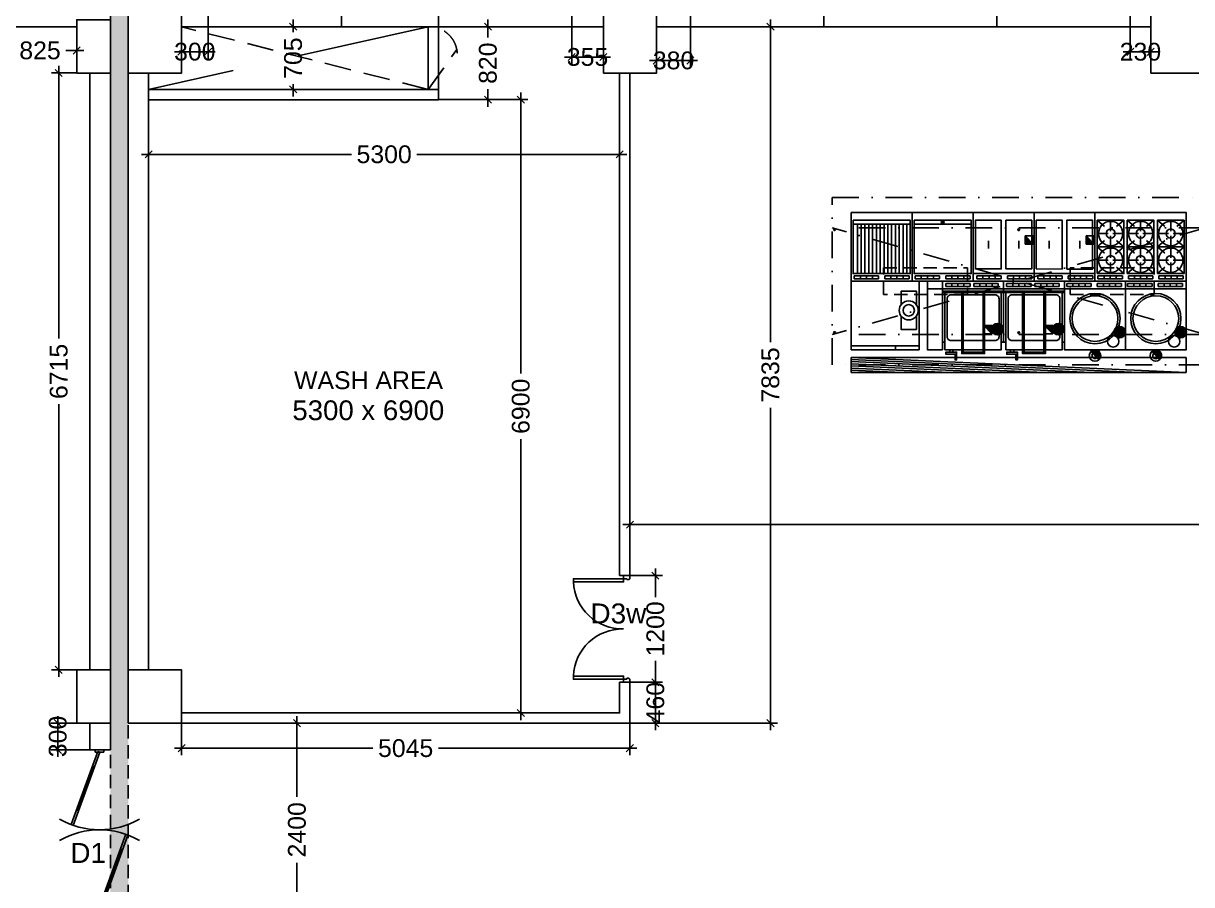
# Model space of a CAD drawing. Extents: x 6345096 to 6738923, y -6490958 to -6305885.
# Drawn here: x 6575810 to 6588958, y -6346897 to -6337207 of the extents above; entities that cross this region are included whole.
import ezdxf
from ezdxf.enums import TextEntityAlignment as Align

# ---------------------------------------------------------------- set-up
doc = ezdxf.new("R2010")
doc.units = 0
doc.header["$LTSCALE"] = 600
doc.header["$MEASUREMENT"] = 0
doc.header["$PDMODE"] = 35
for name, pattern in [('DASHED', [0.75, 0.5, -0.25]), ('HIDDEN', [0.375, 0.25, -0.125]), ('NASCOSTA', [0.375, 0.25, -0.125]), ('TRATTO-PUNTO', [1, 0.5, -0.25, 0, -0.25])]:
    doc.linetypes.add(name, pattern=pattern)
doc.layers.get('0').update_dxf_attribs({"linetype": 'CONTINUOUS'})
doc.layers.get('Defpoints').update_dxf_attribs({"linetype": 'CONTINUOUS'})
for name, color, linetype in [('8', 8, 'CONTINUOUS'), ('DIM-TEXT', 8, 'CONTINUOUS'), ('DOOR', 32, 'CONTINUOUS'), ('Duct', 8, 'CONTINUOUS'), ('Exp.Joint', 104, 'CONTINUOUS'), ('furniture', 33, 'CONTINUOUS'), ('HS', 251, 'CONTINUOUS'), ('joinery', 7, 'CONTINUOUS'), ('LA-column', 3, 'CONTINUOUS'), ('Room Dim', 1, 'CONTINUOUS'), ('TEXT', 6, 'CONTINUOUS'), ('Walls', 7, 'CONTINUOUS'), ('WIN', 151, 'CONTINUOUS'), ('Working Dim', 5, 'CONTINUOUS')]:
    doc.layers.add(name, color=color, linetype=linetype)
doc.styles.add('ari', font='arial.ttf')
doc.styles.add('ARIAL', font='arial.ttf')
doc.styles.add('RT', font='romant.shx')
doc.dimstyles.new('int. dim', dxfattribs={"dimtxt": 200, "dimasz": 80, "dimexe": 80, "dimexo": 0, "dimgap": 70, "dimtad": 0, "dimdec": 0, "dimzin": 12, "dimdsep": 46, "dimtxsty": 'ari', "dimblk": 'OBLIQUE', "dimcen": 2, "dimdle": 80, "dimclrd": 256, "dimclre": 256, "dimclrt": 6, "dimadec": 0, "dimazin": 0, "dimtfac": 1, "dimtdec": 0, "dimtix": 1, "dimtmove": 2, "dimatfit": 3, "dimfxl": 1, "dimtolj": 1, "dimtzin": 0, "dimlwd": -1, "dimlwe": -1, "dimarcsym": 0})
doc.dimstyles.new('TEXT', dxfattribs={"dimscale": 0, "dimtxt": 600, "dimasz": 300, "dimexe": 300, "dimexo": 30, "dimgap": 50, "dimtad": 0, "dimdec": 0, "dimzin": 0, "dimdsep": 46, "dimtxsty": 'RT', "dimblk": 'OBLIQUE', "dimcen": 0.09, "dimdle": 300, "dimclrd": 256, "dimclre": 256, "dimclrt": 170, "dimadec": 0, "dimazin": 0, "dimtfac": 1, "dimtdec": 0, "dimtofl": 0, "dimtmove": 2, "dimatfit": 3, "dimfxl": 1, "dimfrac": 2, "dimtolj": 1, "dimtzin": 0, "dimlwd": -1, "dimlwe": -1, "dimarcsym": 0})

# ---------------------------------------------------------------- blocks, each defined once
blk = doc.blocks.new('_Oblique')
at = {"color": 0, "linetype": 'ByBlock', "lineweight": -2}
blk.add_line((-0.5, -0.5), (0.5, 0.5), dxfattribs=at)
blk = doc.blocks.new('*D271')
at = {"layer": 'Defpoints', "color": 0, "linetype": 'Continuous', "transparency": 16777216}
for p in [(6576990, -6335351), (6576990, -6337015, 0), (6606849, -6337535, 5)]:
    blk.add_point(p, dxfattribs=at)
at = {"layer": 'DIM-TEXT', "transparency": 16777216}
for p, q in [((6576990, -6337015), (6576990, -6335051)), ((6606849, -6337535), (6606849, -6335051)), ((6576690, -6335351), (6586588, -6335351)), ((6607149, -6335351), (6597251, -6335351))]:
    blk.add_line(p, q, dxfattribs=at)
at = {"layer": 'DIM-TEXT', "linetype": 'Continuous', "transparency": 16777216, "xscale": 300, "yscale": 300, "zscale": 300, "rotation": 180}
blk.add_blockref('_Oblique', (6576990, -6335351), dxfattribs=at)
at = {"layer": 'DIM-TEXT', "linetype": 'Continuous', "transparency": 16777216, "xscale": 300, "yscale": 300, "zscale": 300}
blk.add_blockref('_Oblique', (6606849, -6335351), dxfattribs=at)
at = {"layer": 'DIM-TEXT', "color": 170, "linetype": 'Continuous', "transparency": 16777216, "insert": (6591919, -6335351), "char_height": 750, "attachment_point": 5, "style": 'ari'}
blk.add_mtext('\\A1;{\\H1.0667x;HOSPITAL KITCHEN}', dxfattribs=at)
blk = doc.blocks.new('Z$W@#5624')
at = {"layer": 'DOOR'}
for p, q in [((19, 470), (840, 769)), ((28, 446), (849, 745)), ((188, 518), (680, 697)), ((676, 709), (685, 685)), ((183, 529), (192, 506)), ((0, 400), (0, 499)), ((0, 499), (25, 499)), ((0, 400), (25, 400)), ((19, 470), (28, 446)), ((25, 400), (25, 499)), ((1770, 453), (949, 154)), ((1779, 429), (957, 130)), ((1779, 429), (1770, 453)), ((1798, 499), (1773, 499)), ((1773, 400), (1773, 499)), ((1798, 400), (1773, 400)), ((1798, 400), (1798, 499)), ((1610, 381), (1117, 202)), ((1614, 369), (1606, 393)), ((1113, 214), (1122, 190))]:
    blk.add_line(p, q, dxfattribs=at)
at = {"layer": 'DOOR', "color": 145}
for centre, start_param, end_param in [((0, 449), 2.617994, 3.665191), ((1798, 449), -0.523599, 0.523599)]:
    blk.add_ellipse(centre, major_axis=(-899, 0), ratio=1, start_param=start_param, end_param=end_param, dxfattribs=at)
blk = doc.blocks.new('Z$W@#10897')
at = {"layer": 'DOOR'}
for p, q in [((44, 88), (0, 88)), ((0, 88), (0, 0)), ((0, 0), (44, 0)), ((44, 44), (44, 88)), ((56, 44), (44, 44)), ((44, 0), (44, 2)), ((56, 12), (54, 12)), ((56, 12), (56, 44)), ((1444, 12), (1444, 44)), ((1444, 44), (1456, 44)), ((1444, 12), (1446, 12)), ((1456, 44), (1456, 88)), ((1456, 88), (1500, 88)), ((1456, 0), (1456, 2)), ((1500, 0), (1456, 0)), ((1500, 88), (1500, 0))]:
    blk.add_line(p, q, dxfattribs=at)
for points in [[(88, 794), (88, 88), (44, 88), (44, 794)], [(1412, 794), (1412, 88), (1456, 88), (1456, 794)]]:
    blk.add_lwpolyline(points, close=True, dxfattribs=at)
at = {"layer": 'DOOR', "color": 145}
for centre, start, end in [((57, 102), 358.8871, 87.3823), ((1443, 102), 92.6177, 181.1129)]:
    blk.add_arc(centre, 693, start, end, dxfattribs=at)
at = {"layer": 'DOOR'}
for centre, start, end in [((44, 12), 270, 0), ((1456, 12), 180, 270)]:
    blk.add_arc(centre, 9.92, start, end, dxfattribs=at)
blk = doc.blocks.new('*X42')
at = {"color": 0}
for p, q in [((134.1, 2208.7), (141.9, 2216.5)), ((134.2, 2210.2), (140.4, 2216.5)), ((134.2, 2207.5), (143.1, 2216.4)), ((134.6, 2206.4), (144.2, 2216.1)), ((134.8, 2212.3), (138.3, 2215.8)), ((135, 2205.4), (145.2, 2215.6)), ((135.6, 2204.6), (146.1, 2215.1)), ((136.2, 2203.8), (146.8, 2214.4)), ((137, 2203.1), (147.5, 2213.7)), ((137.8, 2202.6), (148.1, 2212.8)), ((138.8, 2202.1), (148.5, 2211.9)), ((139.8, 2201.8), (148.9, 2210.8)), ((141.1, 2201.6), (149.1, 2209.6)), ((142.5, 2201.6), (149, 2208.1)), ((144.4, 2202.1), (148.5, 2206.2))]:
    blk.add_line(p, q, dxfattribs=at)
blk = doc.blocks.new('C900')
at = {"layer": 'furniture', "color": 8}
for p, q in [((5, -7), (5, -3)), ((5, -7), (5, -3)), ((37, -3), (5, -3)), ((5, -7), (37, -7)), ((13, -7), (13, -3)), ((21, -7), (21, -3)), ((29, -7), (29, -3)), ((37, -7), (37, -3))]:
    blk.add_line(p, q, dxfattribs=at)
blk = doc.blocks.new('*X43')
at = {"color": 0}
for p, q in [((286.8, 2204.4), (296.6, 2214.3)), ((286.8, 2205.9), (295.2, 2214.3)), ((286.8, 2207.3), (293.8, 2214.3)), ((286.8, 2208.7), (292.4, 2214.3)), ((286.8, 2210.1), (291, 2214.3)), ((286.8, 2211.5), (289.5, 2214.3)), ((286.8, 2212.9), (288.1, 2214.3))]:
    blk.add_line(p, q, dxfattribs=at)
blk = doc.blocks.new('*X41')
at = {"color": 0}
for p, q in [((314, 2209), (321.5, 2216.6)), ((314.1, 2207.7), (322.8, 2216.4)), ((314.2, 2210.6), (319.9, 2216.4)), ((314.4, 2206.6), (323.9, 2216.1)), ((314.8, 2205.6), (324.9, 2215.7)), ((315.1, 2213), (317.6, 2215.4)), ((315.4, 2204.7), (325.8, 2215.2)), ((316, 2204), (326.6, 2214.6))]:
    blk.add_line(p, q, dxfattribs=at)
blk = doc.blocks.new('F900')
at = {"layer": 'furniture', "color": 8}
for p, q in [((0, 0), (35, 0)), ((17.5, 0), (17.5, -14.5)), ((0, 0), (9.6, -8.4)), ((35, 0), (25.4, -8.4)), ((14.5, -17.5), (0, -17.5)), ((0, -35), (9.6, -26.6)), ((17.5, -20.5), (17.5, -35)), ((35, -17.5), (20.5, -17.5)), ((35, -35), (25.4, -26.6))]:
    blk.add_line(p, q, dxfattribs=at)
blk.add_lwpolyline([(0, 0), (0, -35), (35, -35), (35, 0)], close=True, dxfattribs=at)
for radius in [16, 6]:
    blk.add_circle((17.5, -17.5), radius, dxfattribs=at)
blk = doc.blocks.new('A$C69297BC3')
at = {"layer": 'furniture', "color": 8}
for p, q in [((0, 1750), (1104, 1800)), ((0, 1701), (2171, 1800)), ((0, 1653), (3238, 1800)), ((0, 1774), (571, 1800)), ((0, 1726), (1638, 1800)), ((0, 1677), (2705, 1800)), ((0, 1629), (3771, 1800)), ((0, 1629), (0, 1800)), ((0, 1800), (3771, 1800)), ((3771, 1800), (3771, 1629)), ((3771, 1629), (0, 1629)), ((1260, 883), (1260, 1586)), ((1483, 883), (1483, 1586)), ((1946, 883), (1946, 1586)), ((2168, 883), (2168, 1586)), ((2788, 1655), (2697, 1564)), ((3474, 1655), (3383, 1564)), ((763, 1500), (0, 1500)), ((498, 1500), (498, 1543)), ((1054, 1457), (1054, 900)), ((1108, 1543), (1108, 1569)), ((1142, 1543), (1142, 1569)), ((1483, 1569), (1260, 1569)), ((1688, 900), (1688, 1457)), ((1740, 1457), (1740, 900)), ((1794, 1543), (1794, 1569)), ((1828, 1543), (1828, 1569)), ((2168, 1569), (1946, 1569)), ((2374, 900), (2374, 1457)), ((2760, 1543), (2726, 1543)), ((3446, 1543), (3411, 1543)), ((1483, 1440), (1260, 1440)), ((1491, 1363), (1491, 1272)), ((1582, 1363), (1491, 1363)), ((1582, 1363), (1491, 1272)), ((1582, 1272), (1582, 1363)), ((2168, 1440), (1946, 1440)), ((2176, 1363), (2176, 1272)), ((2267, 1363), (2176, 1363)), ((2267, 1363), (2176, 1272)), ((2267, 1272), (2267, 1363)), ((1491, 1272), (1582, 1272)), ((2176, 1272), (2267, 1272)), ((1260, 926), (1483, 926)), ((1946, 926), (2168, 926)), ((1028, 857), (857, 857)), ((1028, 900), (1243, 900)), ((1028, 883), (1714, 883)), ((1714, 857), (1028, 857)), ((1260, 900), (1483, 900)), ((1500, 900), (1714, 900)), ((1714, 900), (1928, 900)), ((1714, 883), (2400, 883)), ((2400, 857), (1714, 857)), ((1946, 900), (2168, 900)), ((2186, 900), (2400, 900)), ((2400, 857), (3086, 857)), ((3086, 857), (3771, 858)), ((69, 686), (69, 129)), ((111, 686), (111, 129)), ((154, 686), (154, 129)), ((197, 686), (197, 129)), ((240, 686), (240, 129)), ((283, 686), (283, 129)), ((326, 686), (326, 129)), ((369, 686), (369, 129)), ((411, 686), (411, 129)), ((454, 686), (454, 129)), ((497, 686), (497, 129)), ((540, 686), (540, 129)), ((583, 686), (583, 129)), ((626, 686), (626, 129)), ((2057, 686), (1371, 686)), ((2743, 686), (2057, 686)), ((1543, 317), (1543, 403)), ((1886, 317), (1886, 403)), ((2229, 317), (2229, 403)), ((2571, 317), (2571, 403)), ((2049, 354), (1958, 354)), ((1958, 354), (1958, 263)), ((1958, 263), (2049, 354)), ((1958, 263), (2049, 263)), ((2049, 263), (2049, 354)), ((2735, 354), (2644, 354)), ((2644, 354), (2644, 263)), ((2644, 263), (2735, 354)), ((2644, 263), (2735, 263)), ((2735, 263), (2735, 354)), ((21, 129), (664, 129)), ((707, 129), (1350, 129))]:
    blk.add_line(p, q, dxfattribs=at)
for points in [[(1185, 1594), (1065, 1594), (1065, 1569), (1185, 1569), (1185, 1657), (1168, 1657), (1168, 1594)], [(1500, 883), (1500, 1586), (1243, 1586), (1243, 883)], [(1871, 1594), (1751, 1594), (1751, 1569), (1871, 1569), (1871, 1657), (1854, 1657), (1854, 1594)], [(2186, 883), (2186, 1586), (1928, 1586), (1928, 883)], [(733, 1165), (733, 1315), (561, 1315), (561, 1165)], [(561, 1036), (561, 886), (733, 886), (733, 1036)], [(2057, 0), (2057, 0), (2057, 772), (1371, 772), (1371, 0), (2057, 0)], [(2743, 0), (2743, 0), (2743, 772), (2057, 772), (2057, 0), (2743, 0)]]:
    blk.add_lwpolyline(points, dxfattribs=at)
for points in [[(2726, 1543), (2400, 1543), (2400, 772), (3086, 772), (3086, 1543), (2760, 1543), (2760, 1579, 3.732051), (2726, 1579)], [(3411, 1543), (3086, 1543), (3086, 772), (3771, 772), (3771, 1543), (3446, 1543), (3446, 1580, 3.732051), (3411, 1580)], [(1020, 116), (1037, 116, -1), (1037, 99), (1020, 99, -1)]]:
    blk.add_lwpolyline(points, format="xyb", close=True, dxfattribs=at)
for points in [[(763, 1543), (0, 1543), (0, 772), (763, 772)], [(1028, 1543), (857, 1543), (857, 772), (1028, 772)], [(1054, 1457), (1028, 1457), (1028, 772), (1714, 772), (1714, 1457), (1688, 1457), (1688, 1543), (1054, 1543)], [(1740, 1457), (1714, 1457), (1714, 772), (2400, 772), (2400, 1457), (2374, 1457), (2374, 1543), (1740, 1543)], [(0, 0), (686, 0), (686, 771), (0, 771)], [(21, 86), (21, 686), (664, 686), (664, 86)], [(686, 0), (1371, 0), (1371, 772), (686, 771)], [(707, 86), (707, 686), (1350, 686), (1350, 86)], [(2743, 0), (3771, 0), (3771, 772), (2743, 772)], [(1397, 634), (1397, 86), (1689, 86), (1689, 634)], [(1740, 634), (1740, 86), (2031, 86), (2031, 634)], [(2083, 634), (2083, 86), (2374, 86), (2374, 635)], [(2426, 635), (2426, 86), (2717, 86), (2717, 635)]]:
    blk.add_lwpolyline(points, close=True, dxfattribs=at)
for points in [[(1243, 1440), (1123, 1440, 0.414214), (1080, 1397), (1080, 969, 0.414214), (1123, 926), (1243, 926)], [(1500, 926), (1620, 926, 0.414214), (1663, 969), (1663, 1397, 0.414214), (1620, 1440), (1500, 1440)], [(1928, 1440), (1808, 1440, 0.414214), (1766, 1397), (1766, 969, 0.414214), (1808, 926), (1928, 926)], [(2186, 926), (2306, 926, 0.414214), (2348, 969), (2348, 1397, 0.414214), (2306, 1440), (2186, 1440)]]:
    blk.add_lwpolyline(points, format="xyb", dxfattribs=at)
for centre, radius in [((2743, 1192), 283), ((2743, 1192), 257), ((2948, 1449), 64.3), ((3428, 1192), 283), ((3428, 1192), 257), ((3634, 1449), 64.3), ((1644, 1312), 64.3), ((2330, 1312), 64.3), ((3021, 1346), 64.3), ((3707, 1346), 64.3), ((647, 1100), 107), ((647, 1100), 64.3)]:
    blk.add_circle(centre, radius, dxfattribs=at)
for centre, radius, start, end in [((2743, 1609), 64.3, 45.0056, 225.0056), ((2743, 1609), 64.3, 225.0056, 45.0056), ((2743, 1609), 34.3, 240.0056, 300.0056), ((3428, 1609), 64.3, 45.0056, 225.0056), ((3428, 1609), 64.3, 225.0056, 45.0056), ((3428, 1609), 34.3, 240.0056, 300.0056)]:
    blk.add_arc(centre, radius, start, end, dxfattribs=at)
at = {"layer": 'furniture', "color": 8, "xscale": 8.571428592945189, "yscale": 8.571428592945189, "zscale": 8.571428592945189}
for name, p, rotation in [('*X41', (5496, 20544), 180.0056453648986), ('*X41', (6182, 20544), 180.0056453648986), ('*X43', (4038, 20252), 180.0056453648986), ('*X42', (2856, 20246), 180.0056453648986), ('*X43', (4723, 20252), 180.0056453648986), ('*X42', (3542, 20247), 180.0056453648986), ('*X42', (4233, 20281), 180.0056453648986), ('*X42', (4919, 20281), 180.0056453648986), ('C900', (1380, 772), 180.0056453648986), ('C900', (1697, 772), 180.0056453648986), ('C900', (2066, 772), 180.0056453648986), ('C900', (2383, 772), 180.0056453648986), ('C900', (2743, 772), 180.0056453648986), ('C900', (3086, 772), 180.0056453648986), ('C900', (3428, 772), 180.0056453648986), ('C900', (3771, 772), 180.0056453648986), ('C900', (-9, 771), 0.005645364898558533), ('C900', (334, 771), 0.005645364898558533), ('C900', (677, 771), 0.005645364898558533), ('C900', (1020, 772), 0.005645364898558533), ('C900', (1371, 772), 0.005645364898558533), ('C900', (1714, 772), 0.005645364898558533), ('C900', (2057, 772), 0.005645364898558533), ('C900', (2400, 772), 0.005645364898558533), ('F900', (2769, 686), 0.005645364898558533), ('C900', (2734, 772), 0.005645364898558533), ('F900', (3107, 686), 0.005645364898558533), ('C900', (3077, 772), 0.005645364898558533), ('F900', (3446, 686), 0.005645364898558533), ('C900', (3420, 772), 0.005645364898558533), ('*X43', (-498, -18626), 0.005645364898558533), ('*X43', (188, -18626), 0.005645364898558533), ('F900', (2769, 386), 0.005645364898558533), ('F900', (3107, 386), 0.005645364898558533), ('F900', (3446, 386), 0.005645364898558533)]:
    blk.add_blockref(name, p, dxfattribs=dict(at, rotation=rotation))
blk = doc.blocks.new('A$C4B5D63D1')
at = {"layer": 'furniture', "color": 8, "linetype": 'TRATTO-PUNTO'}
for p, q in [((0, 1886), (0, 0)), ((4200, 1886), (0, 1886)), ((4200, 0), (4200, 1886)), ((4200, 1543), (0, 1543)), ((4200, 343), (0, 1543)), ((4200, 1543), (0, 343)), ((4200, 343), (0, 343)), ((0, 0), (4200, 0))]:
    blk.add_line(p, q, dxfattribs=at)
at = {"layer": 'furniture', "color": 7, "linetype": 'NASCOSTA'}
for points in [[(1522, 1093), (577, 1093), (577, 793), (1522, 793)], [(3622, 1093), (3622, 793), (2677, 793), (2677, 1093)]]:
    blk.add_lwpolyline(points, close=True, dxfattribs=at)
at = {"layer": 'furniture', "color": 8}
for centre, start_param, end_param in [((26, 1521), 0, 3.141593), ((26, 1521), 3.141593, 6.283185), ((2100, 1522), 0, 3.141593), ((2100, 1522), 3.141593, 6.283185), ((4174, 1522), 0, 3.141593), ((4174, 1522), 3.141593, 6.283185), ((26, 364), 0, 3.141593), ((26, 364), 3.141593, 6.283185), ((2100, 364), 0, 3.141593), ((2100, 364), 3.141593, 6.283185), ((4174, 365), 0, 3.141593), ((4174, 365), 3.141593, 6.283185)]:
    blk.add_ellipse(centre, major_axis=(10.5, 0), ratio=0.816327, start_param=start_param, end_param=end_param, dxfattribs=at)
blk = doc.blocks.new('*D403')
at = {"layer": 'Defpoints', "color": 0, "transparency": 16777216}
for p in [(6588267, -6337245, 22419), (6588498, -6337245, 11225), (6588267, -6337527)]:
    blk.add_point(p, dxfattribs=at)
at = {"layer": 'Working Dim', "transparency": 16777216}
for p, q in [((6588267, -6337245), (6588267, -6337607)), ((6588498, -6337245), (6588498, -6337607)), ((6588267, -6337527), (6588187, -6337527)), ((6588498, -6337527), (6588267, -6337527)), ((6588498, -6337527), (6588578, -6337527))]:
    blk.add_line(p, q, dxfattribs=at)
at = {"layer": 'Working Dim', "transparency": 16777216, "xscale": 80, "yscale": 80, "zscale": 80}
blk.add_blockref('_Oblique', (6588267, -6337527), dxfattribs=at)
at = {"layer": 'Working Dim', "transparency": 16777216, "xscale": 80, "yscale": 80, "zscale": 80, "rotation": 180}
blk.add_blockref('_Oblique', (6588498, -6337527), dxfattribs=at)
at = {"layer": 'Working Dim', "color": 6, "transparency": 16777216, "insert": (6588382, -6337527), "char_height": 200, "attachment_point": 5, "style": 'ari'}
blk.add_mtext('\\A1;230', dxfattribs=at)
blk = doc.blocks.new('*D404')
at = {"layer": 'Defpoints', "color": 0, "transparency": 16777216}
for p in [(6582937, -6337245, 48), (6583317, -6337245, 22418), (6582937, -6337625)]:
    blk.add_point(p, dxfattribs=at)
at = {"layer": 'Working Dim', "transparency": 16777216}
for p, q in [((6582937, -6337245), (6582937, -6337705)), ((6583317, -6337245), (6583317, -6337705)), ((6582937, -6337625), (6582857, -6337625)), ((6583317, -6337625), (6582937, -6337625)), ((6583317, -6337625), (6583397, -6337625))]:
    blk.add_line(p, q, dxfattribs=at)
at = {"layer": 'Working Dim', "transparency": 16777216, "xscale": 80, "yscale": 80, "zscale": 80}
blk.add_blockref('_Oblique', (6582937, -6337625), dxfattribs=at)
at = {"layer": 'Working Dim', "transparency": 16777216, "xscale": 80, "yscale": 80, "zscale": 80, "rotation": 180}
blk.add_blockref('_Oblique', (6583317, -6337625), dxfattribs=at)
at = {"layer": 'Working Dim', "color": 6, "transparency": 16777216, "insert": (6583127, -6337625), "char_height": 200, "attachment_point": 5, "style": 'ari'}
blk.add_mtext('\\A1;380', dxfattribs=at)
blk = doc.blocks.new('*D405')
at = {"layer": 'Defpoints', "color": 0, "transparency": 16777216}
for p in [(6581981, -6337245, 22438), (6582337, -6337245, 11225), (6581981, -6337586)]:
    blk.add_point(p, dxfattribs=at)
at = {"layer": 'Working Dim', "transparency": 16777216}
for p, q in [((6581981, -6337245), (6581981, -6337666)), ((6582337, -6337245), (6582337, -6337666)), ((6581981, -6337586), (6581901, -6337586)), ((6582337, -6337586), (6581981, -6337586)), ((6582337, -6337586), (6582417, -6337586))]:
    blk.add_line(p, q, dxfattribs=at)
at = {"layer": 'Working Dim', "transparency": 16777216, "xscale": 80, "yscale": 80, "zscale": 80}
blk.add_blockref('_Oblique', (6581981, -6337586), dxfattribs=at)
at = {"layer": 'Working Dim', "transparency": 16777216, "xscale": 80, "yscale": 80, "zscale": 80, "rotation": 180}
blk.add_blockref('_Oblique', (6582337, -6337586), dxfattribs=at)
at = {"layer": 'Working Dim', "color": 6, "transparency": 16777216, "insert": (6582159, -6337586), "char_height": 200, "attachment_point": 5, "style": 'ari'}
blk.add_mtext('\\A1;355', dxfattribs=at)
blk = doc.blocks.new('*D406')
at = {"layer": 'Defpoints', "color": 0, "transparency": 16777216}
for p in [(6577589, -6337245, 22423), (6577889, -6337245, 22436), (6577589, -6337526)]:
    blk.add_point(p, dxfattribs=at)
at = {"layer": 'Working Dim', "transparency": 16777216}
for p, q in [((6577589, -6337245), (6577589, -6337606)), ((6577889, -6337245), (6577889, -6337606)), ((6577589, -6337526), (6577509, -6337526)), ((6577889, -6337526), (6577589, -6337526)), ((6577889, -6337526), (6577969, -6337526))]:
    blk.add_line(p, q, dxfattribs=at)
at = {"layer": 'Working Dim', "transparency": 16777216, "xscale": 80, "yscale": 80, "zscale": 80}
blk.add_blockref('_Oblique', (6577589, -6337526), dxfattribs=at)
at = {"layer": 'Working Dim', "transparency": 16777216, "xscale": 80, "yscale": 80, "zscale": 80, "rotation": 180}
blk.add_blockref('_Oblique', (6577889, -6337526), dxfattribs=at)
at = {"layer": 'Working Dim', "color": 6, "transparency": 16777216, "insert": (6577739, -6337526), "char_height": 200, "attachment_point": 5, "style": 'ari'}
blk.add_mtext('\\A1;300', dxfattribs=at)
blk = doc.blocks.new('*D417')
at = {"layer": 'Defpoints', "color": 0, "transparency": 16777216}
for p in [(6575585, -6337245, 5), (6576410, -6337245), (6575585, -6337512)]:
    blk.add_point(p, dxfattribs=at)
at = {"layer": 'Working Dim', "transparency": 16777216}
for p, q in [((6575585, -6337245), (6575585, -6337592)), ((6576410, -6337245), (6576410, -6337592)), ((6575505, -6337512), (6575705, -6337512)), ((6576490, -6337512), (6576289, -6337512))]:
    blk.add_line(p, q, dxfattribs=at)
at = {"layer": 'Working Dim', "transparency": 16777216, "xscale": 80, "yscale": 80, "zscale": 80, "rotation": 180}
blk.add_blockref('_Oblique', (6575585, -6337512), dxfattribs=at)
at = {"layer": 'Working Dim', "transparency": 16777216, "xscale": 80, "yscale": 80, "zscale": 80}
blk.add_blockref('_Oblique', (6576410, -6337512), dxfattribs=at)
at = {"layer": 'Working Dim', "color": 6, "transparency": 16777216, "insert": (6575997, -6337512), "char_height": 200, "attachment_point": 5, "style": 'ari'}
blk.add_mtext('\\A1;825', dxfattribs=at)
blk = doc.blocks.new('*D553')
at = {"layer": 'Defpoints', "color": 0, "transparency": 16777216}
for p in [(6582520, -6338681), (6577219, -6338745, 1), (6582520, -6338745, 5)]:
    blk.add_point(p, dxfattribs=at)
at = {"layer": 'Working Dim', "transparency": 16777216}
for p, q in [((6577139, -6338681), (6579501, -6338681)), ((6577219, -6338745), (6577219, -6338601)), ((6582600, -6338681), (6580238, -6338681)), ((6582520, -6338745), (6582520, -6338601))]:
    blk.add_line(p, q, dxfattribs=at)
at = {"layer": 'Working Dim', "transparency": 16777216, "xscale": 80, "yscale": 80, "zscale": 80, "rotation": 180}
blk.add_blockref('_Oblique', (6577219, -6338681), dxfattribs=at)
at = {"layer": 'Working Dim', "transparency": 16777216, "xscale": 80, "yscale": 80, "zscale": 80}
blk.add_blockref('_Oblique', (6582520, -6338681), dxfattribs=at)
at = {"layer": 'Working Dim', "color": 6, "transparency": 16777216, "insert": (6579870, -6338681), "char_height": 200, "attachment_point": 5, "style": 'ari'}
blk.add_mtext('\\A1;5300', dxfattribs=at)
blk = doc.blocks.new('*D554')
at = {"layer": 'Defpoints', "color": 0, "transparency": 16777216}
for p in [(6582635, -6344620, 0), (6582923, -6344620), (6582635, -6345080, 5)]:
    blk.add_point(p, dxfattribs=at)
at = {"layer": 'Working Dim', "transparency": 16777216}
for p, q in [((6582635, -6344620), (6583003, -6344620)), ((6582923, -6344620), (6582923, -6344540)), ((6582923, -6345080), (6582923, -6344620)), ((6582635, -6345080), (6583003, -6345080)), ((6582923, -6345080), (6582923, -6345160))]:
    blk.add_line(p, q, dxfattribs=at)
at = {"layer": 'Working Dim', "transparency": 16777216, "xscale": 80, "yscale": 80, "zscale": 80}
for p, rotation in [((6582923, -6344620), 270), ((6582923, -6345080), 90)]:
    blk.add_blockref('_Oblique', p, dxfattribs=dict(at, rotation=rotation))
at = {"layer": 'Working Dim', "color": 6, "transparency": 16777216, "insert": (6582923, -6344850), "char_height": 200, "attachment_point": 5, "rotation": 90, "style": 'ari'}
blk.add_mtext('\\A1;460', dxfattribs=at)
blk = doc.blocks.new('*D555')
at = {"layer": 'Defpoints', "color": 0, "transparency": 16777216}
for p in [(6582635, -6343420, 0), (6582923, -6343420), (6582635, -6344620, 0)]:
    blk.add_point(p, dxfattribs=at)
at = {"layer": 'Working Dim', "transparency": 16777216}
for p, q in [((6582635, -6343420), (6583003, -6343420)), ((6582923, -6343340), (6582923, -6343662)), ((6582923, -6344700), (6582923, -6344379)), ((6582635, -6344620), (6583003, -6344620))]:
    blk.add_line(p, q, dxfattribs=at)
at = {"layer": 'Working Dim', "transparency": 16777216, "xscale": 80, "yscale": 80, "zscale": 80}
for p, rotation in [((6582923, -6343420), 90), ((6582923, -6344620), 270)]:
    blk.add_blockref('_Oblique', p, dxfattribs=dict(at, rotation=rotation))
at = {"layer": 'Working Dim', "color": 6, "transparency": 16777216, "insert": (6582923, -6344020), "char_height": 200, "attachment_point": 5, "rotation": 90, "style": 'ari'}
blk.add_mtext('\\A1;1200', dxfattribs=at)
blk = doc.blocks.new('*D556')
at = {"layer": 'Defpoints', "color": 0, "transparency": 16777216}
for p in [(6577590, -6345080, -3), (6582635, -6345080), (6582635, -6345362)]:
    blk.add_point(p, dxfattribs=at)
at = {"layer": 'Working Dim', "transparency": 16777216}
for p, q in [((6577590, -6345080), (6577590, -6345442)), ((6582635, -6345080), (6582635, -6345442)), ((6577510, -6345362), (6579743, -6345362)), ((6582715, -6345362), (6580482, -6345362))]:
    blk.add_line(p, q, dxfattribs=at)
at = {"layer": 'Working Dim', "transparency": 16777216, "xscale": 80, "yscale": 80, "zscale": 80, "rotation": 180}
blk.add_blockref('_Oblique', (6577590, -6345362), dxfattribs=at)
at = {"layer": 'Working Dim', "transparency": 16777216, "xscale": 80, "yscale": 80, "zscale": 80}
blk.add_blockref('_Oblique', (6582635, -6345362), dxfattribs=at)
at = {"layer": 'Working Dim', "color": 6, "transparency": 16777216, "insert": (6580112, -6345362), "char_height": 200, "attachment_point": 5, "style": 'ari'}
blk.add_mtext('\\A1;5045', dxfattribs=at)
blk = doc.blocks.new('*D557')
at = {"layer": 'Defpoints', "color": 0, "transparency": 16777216}
for p in [(6578887, -6337245, 22394), (6578846, -6337950), (6578887, -6337950, 22372)]:
    blk.add_point(p, dxfattribs=at)
at = {"layer": 'Working Dim', "transparency": 16777216}
for p, q in [((6578887, -6337245), (6578766, -6337245)), ((6578846, -6337245), (6578846, -6337165)), ((6578846, -6337245), (6578846, -6337307)), ((6578846, -6337950), (6578846, -6337889)), ((6578887, -6337950), (6578766, -6337950)), ((6578846, -6337950), (6578846, -6338030))]:
    blk.add_line(p, q, dxfattribs=at)
at = {"layer": 'Working Dim', "transparency": 16777216, "xscale": 80, "yscale": 80, "zscale": 80}
for p, rotation in [((6578846, -6337245), 270), ((6578846, -6337950), 90)]:
    blk.add_blockref('_Oblique', p, dxfattribs=dict(at, rotation=rotation))
at = {"layer": 'Working Dim', "color": 6, "transparency": 16777216, "insert": (6578846, -6337598), "char_height": 200, "attachment_point": 5, "rotation": 90, "style": 'ari'}
blk.add_mtext('\\A1;705', dxfattribs=at)
blk = doc.blocks.new('*D558')
at = {"layer": 'Defpoints', "color": 0, "transparency": 16777216}
for p in [(6578902, -6345080, 5), (6578889, -6347480), (6578902, -6347480, 6)]:
    blk.add_point(p, dxfattribs=at)
at = {"layer": 'Working Dim', "transparency": 16777216}
for p, q in [((6578889, -6345000), (6578889, -6345910)), ((6578902, -6345080), (6578809, -6345080)), ((6578889, -6347560), (6578889, -6346650)), ((6578902, -6347480), (6578809, -6347480))]:
    blk.add_line(p, q, dxfattribs=at)
at = {"layer": 'Working Dim', "transparency": 16777216, "xscale": 80, "yscale": 80, "zscale": 80}
for p, rotation in [((6578889, -6345080), 90), ((6578889, -6347480), 270)]:
    blk.add_blockref('_Oblique', p, dxfattribs=dict(at, rotation=rotation))
at = {"layer": 'Working Dim', "color": 6, "transparency": 16777216, "insert": (6578889, -6346280), "char_height": 200, "attachment_point": 5, "rotation": 90, "style": 'ari'}
blk.add_mtext('\\A1;2400', dxfattribs=at)
blk = doc.blocks.new('*D559')
at = {"layer": 'Defpoints', "color": 0, "transparency": 16777216}
for p in [(6576559, -6345080, 1), (6576197, -6345380), (6576559, -6345380, 0)]:
    blk.add_point(p, dxfattribs=at)
at = {"layer": 'Working Dim', "transparency": 16777216}
for p, q in [((6576197, -6345080), (6576197, -6345000)), ((6576559, -6345080), (6576117, -6345080)), ((6576197, -6345080), (6576197, -6345380)), ((6576559, -6345380), (6576117, -6345380)), ((6576197, -6345380), (6576197, -6345460))]:
    blk.add_line(p, q, dxfattribs=at)
at = {"layer": 'Working Dim', "transparency": 16777216, "xscale": 80, "yscale": 80, "zscale": 80}
for p, rotation in [((6576197, -6345080), 270), ((6576197, -6345380), 90)]:
    blk.add_blockref('_Oblique', p, dxfattribs=dict(at, rotation=rotation))
at = {"layer": 'Working Dim', "color": 6, "transparency": 16777216, "insert": (6576197, -6345230), "char_height": 200, "attachment_point": 5, "rotation": 90, "style": 'ari'}
blk.add_mtext('\\A1;300', dxfattribs=at)
blk = doc.blocks.new('*D1264')
at = {"layer": 'Defpoints', "color": 0, "transparency": 16777216}
for p in [(6576208, -6337765), (6576410, -6337765, 0), (6576410, -6344480, 5)]:
    blk.add_point(p, dxfattribs=at)
at = {"layer": 'Working Dim', "transparency": 16777216}
for p, q in [((6576410, -6337765), (6576128, -6337765)), ((6576208, -6337685), (6576208, -6340753)), ((6576208, -6344560), (6576208, -6341493)), ((6576410, -6344480), (6576128, -6344480))]:
    blk.add_line(p, q, dxfattribs=at)
at = {"layer": 'Working Dim', "transparency": 16777216, "xscale": 80, "yscale": 80, "zscale": 80}
for p, rotation in [((6576208, -6337765), 90), ((6576208, -6344480), 270)]:
    blk.add_blockref('_Oblique', p, dxfattribs=dict(at, rotation=rotation))
at = {"layer": 'Working Dim', "color": 6, "transparency": 16777216, "insert": (6576208, -6341123), "char_height": 200, "attachment_point": 5, "rotation": 90, "style": 'ari'}
blk.add_mtext('\\A1;6715', dxfattribs=at)
blk = doc.blocks.new('*D1265')
at = {"layer": 'Defpoints', "color": 0, "transparency": 16777216}
for p in [(6580482, -6338065), (6581408, -6338065), (6581080, -6344965)]:
    blk.add_point(p, dxfattribs=at)
at = {"layer": 'Working Dim', "transparency": 16777216}
for p, q in [((6580482, -6338065), (6581488, -6338065)), ((6581408, -6337985), (6581408, -6341147)), ((6581408, -6345045), (6581408, -6341884)), ((6581080, -6344965), (6581488, -6344965))]:
    blk.add_line(p, q, dxfattribs=at)
at = {"layer": 'Working Dim', "transparency": 16777216, "xscale": 80, "yscale": 80, "zscale": 80}
for p, rotation in [((6581408, -6338065), 90), ((6581408, -6344965), 270)]:
    blk.add_blockref('_Oblique', p, dxfattribs=dict(at, rotation=rotation))
at = {"layer": 'Working Dim', "color": 6, "transparency": 16777216, "insert": (6581408, -6341515), "char_height": 200, "attachment_point": 5, "rotation": 90, "style": 'ari'}
blk.add_mtext('\\A1;6900', dxfattribs=at)
blk = doc.blocks.new('*D1266')
at = {"layer": 'Defpoints', "color": 0, "transparency": 16777216}
for p in [(6580482, -6337245), (6581038, -6337245), (6580482, -6338065)]:
    blk.add_point(p, dxfattribs=at)
at = {"layer": 'Working Dim', "transparency": 16777216}
for p, q in [((6580482, -6337245), (6581118, -6337245)), ((6581038, -6337165), (6581038, -6337365)), ((6580482, -6338065), (6581118, -6338065)), ((6581038, -6338145), (6581038, -6337946))]:
    blk.add_line(p, q, dxfattribs=at)
at = {"layer": 'Working Dim', "transparency": 16777216, "xscale": 80, "yscale": 80, "zscale": 80}
for p, rotation in [((6581038, -6337245), 90), ((6581038, -6338065), 270)]:
    blk.add_blockref('_Oblique', p, dxfattribs=dict(at, rotation=rotation))
at = {"layer": 'Working Dim', "color": 6, "transparency": 16777216, "insert": (6581038, -6337655), "char_height": 200, "attachment_point": 5, "rotation": 90, "style": 'ari'}
blk.add_mtext('\\A1;820', dxfattribs=at)
blk = doc.blocks.new('*D1267')
at = {"layer": 'Defpoints', "color": 0, "transparency": 16777216}
for p in [(6582637, -6342040), (6600867, -6342104), (6600867, -6342846)]:
    blk.add_point(p, dxfattribs=at)
at = {"layer": 'Working Dim', "transparency": 16777216}
for p, q in [((6582637, -6342040), (6582637, -6342926)), ((6600867, -6342104), (6600867, -6342926)), ((6582557, -6342846), (6591315, -6342846)), ((6600947, -6342846), (6592189, -6342846))]:
    blk.add_line(p, q, dxfattribs=at)
at = {"layer": 'Working Dim', "transparency": 16777216, "xscale": 80, "yscale": 80, "zscale": 80, "rotation": 180}
blk.add_blockref('_Oblique', (6582637, -6342846), dxfattribs=at)
at = {"layer": 'Working Dim', "transparency": 16777216, "xscale": 80, "yscale": 80, "zscale": 80}
blk.add_blockref('_Oblique', (6600867, -6342846), dxfattribs=at)
at = {"layer": 'Working Dim', "color": 6, "transparency": 16777216, "insert": (6591752, -6342846), "char_height": 200, "attachment_point": 5, "style": 'ari'}
blk.add_mtext('\\A1;18230', dxfattribs=at)
blk = doc.blocks.new('*D1268')
at = {"layer": 'Defpoints', "color": 0, "transparency": 16777216}
for p in [(6583186, -6337245), (6584218, -6337245), (6582599, -6345080)]:
    blk.add_point(p, dxfattribs=at)
at = {"layer": 'Working Dim', "transparency": 16777216}
for p, q in [((6583186, -6337245), (6584298, -6337245)), ((6584218, -6337165), (6584218, -6340794)), ((6584218, -6345160), (6584218, -6341531)), ((6582599, -6345080), (6584298, -6345080))]:
    blk.add_line(p, q, dxfattribs=at)
at = {"layer": 'Working Dim', "transparency": 16777216, "xscale": 80, "yscale": 80, "zscale": 80}
for p, rotation in [((6584218, -6337245), 90), ((6584218, -6345080), 270)]:
    blk.add_blockref('_Oblique', p, dxfattribs=dict(at, rotation=rotation))
at = {"layer": 'Working Dim', "color": 6, "transparency": 16777216, "insert": (6584218, -6341163), "char_height": 200, "attachment_point": 5, "rotation": 90, "style": 'ari'}
blk.add_mtext('\\A1;7835', dxfattribs=at)
blk = doc.blocks.new('A$C2CD672AE')
at = {"layer": 'Walls', "color": 8, "linetype": 'HIDDEN'}
for p, q in [((42640.1, 119178.5), (46090.1, 119178.5)), ((47270.1, 119178.5), (52017.7, 119178.5)), ((50047.2, 118473.6), (50047.2, 119178.5)), ((50162.2, 118358.6), (50162.2, 119178.5)), ((52617.7, 119178.5), (58178.1, 119178.5)), ((46670.1, 111943.5), (46670.1, 118658.6)), ((46900.1, 111943.5), (46900.1, 118658.6)), ((50162.2, 118473.6, 22371.7), (50162.2, 118358.6, 22371.7)), ((46240.1, 111043.6), (46240.1, 111343.6)), ((46470.1, 111043.6), (46470.1, 111343.6)), ((46470.1, 111043.6), (46240.1, 111043.6))]:
    blk.add_line(p, q, dxfattribs=at)
for points in [[(46240.1, 111943.5), (46240.1, 118658.6)], [(46470.1, 118658.5), (46470.1, 111943.6)], [(46900.1, 118658.6), (46900.1, 111943.5)], [(52200.6, 118658.6), (52200.6, 113003.5)], [(52315.6, 118658.6), (52315.6, 113003.5)], [(50162.2, 118473.6), (46900, 118473.6)], [(46900, 118358.6), (50162.2, 118358.6)], [(52200.6, 113003.5), (52315.6, 113003.5)], [(52315.6, 111803.5), (52315.6, 111343.5), (47270.1, 111343.5)], [(47270.1, 111458.5), (52200.6, 111458.5), (52200.6, 111803.5)], [(52200.6, 111803.5), (52315.6, 111803.5)]]:
    blk.add_lwpolyline(points, dxfattribs=at)

msp = doc.modelspace()

# ---------------------------------------------------------------- hatches: boundary and pattern name
at = {"layer": 'Exp.Joint', "linetype": 'HIDDEN'}
msp.add_hatch(color=256, dxfattribs=at).paths.add_polyline_path([(6576989.529, -6334860.673), (6576789.529, -6334860.673), (6576789.529, -6455500.935), (6576989.529, -6455500.935)])

# ---------------------------------------------------------------- linework, layer by layer
at = {"layer": 'DOOR', "linetype": 'DASHED'}
msp.add_line((6580366.532, -6337950.356), (6580687.819, -6337501.388), dxfattribs=at)
msp.add_arc((6580377.036, -6337561.891), 316.618, 3.3647117, 91.9010154, dxfattribs=at)
at = {"layer": 'Duct', "linetype": 'DASHED', "ltscale": 5}
msp.add_line((6580366.532, -6337245.403, 33573.814), (6577219.439, -6337950.367, 22385.872), dxfattribs=at)
at = {"layer": 'Duct', "linetype": 'DASHED'}
msp.add_line((6580366.623, -6337950.356, 22385.872), (6577589.439, -6337245.403, 22380.58), dxfattribs=at)
at = {"layer": 'Exp.Joint', "linetype": 'HIDDEN', "elevation": 4.947}
msp.add_lwpolyline([(6576989.529, -6334860.673), (6576789.529, -6334860.673), (6576789.529, -6455500.935), (6576989.529, -6455500.935)], close=True, dxfattribs=at)
at = {"layer": 'LA-column', "color": 2}
for points, elevation in [([(6576989.529, -6337765.399), (6577589.529, -6337765.399), (6577589.529, -6337015.399), (6576989.529, -6337015.399)], 11187.172), ([(6582337.033, -6337765.399), (6582937.033, -6337765.399), (6582937.033, -6337015.399), (6582337.033, -6337015.399)], 11187.172), ([(6588497.529, -6337765.399), (6589097.529, -6337765.399), (6589097.529, -6337015.399), (6588497.529, -6337015.399)], 11187.172), ([(6576789.529, -6337765.399), (6576789.529, -6337165.399), (6576409.529, -6337165.399), (6576409.529, -6337765.399)], 0.191), ([(6576789.529, -6345080.366), (6576789.529, -6344480.366), (6576409.529, -6344480.366), (6576409.529, -6345080.366)], 5.322), ([(6576989.529, -6345080.251), (6577589.529, -6345080.251), (6577589.529, -6344480.251), (6576989.529, -6344480.251)], 1.031)]:
    msp.add_lwpolyline(points, close=True, dxfattribs=dict(at, elevation=elevation))
at = {"layer": 'Walls', "linetype": 'Continuous'}
for p, q in [((6572959.528, -6337245.387), (6576409.529, -6337245.387)), ((6577589.529, -6337245.387), (6582337.033, -6337245.387)), ((6582937.033, -6337245.387), (6588497.529, -6337245.387)), ((6576989.439, -6344480.367), (6576989.439, -6337765.324)), ((6576559.439, -6345380.321), (6576559.439, -6345080.321)), ((6576789.529, -6345380.321), (6576789.529, -6345080.321)), ((6576789.529, -6345380.321), (6576559.439, -6345380.321))]:
    msp.add_line(p, q, dxfattribs=at)
at = {"layer": 'Walls'}
for p, q in [((6580366.532, -6337950.328), (6580366.532, -6337245.448)), ((6580481.532, -6338065.328), (6580481.532, -6337245.447)), ((6577219.439, -6344480.367), (6577219.439, -6337765.324)), ((6580481.532, -6337950.328, 22371.691), (6580481.533, -6338065.328, 22371.691))]:
    msp.add_line(p, q, dxfattribs=at)
at = {"layer": 'Walls', "linetype": 'Continuous'}
for points in [[(6576559.439, -6344480.366), (6576559.439, -6337765.256)], [(6576789.529, -6337765.399), (6576789.53, -6344480.351)], [(6577219.439, -6337765.256), (6577219.439, -6344480.367)], [(6582519.939, -6337765.318), (6582519.939, -6343420.434)], [(6582634.939, -6337765.318), (6582634.939, -6343420.434)], [(6580481.532, -6337950.328), (6577219.349, -6337950.339)], [(6577219.349, -6338065.339), (6580481.533, -6338065.328)], [(6582519.939, -6343420.434), (6582634.939, -6343420.434)], [(6582634.939, -6344620.434), (6582634.939, -6345080.434), (6577589.439, -6345080.434)], [(6577589.439, -6344965.434), (6582519.939, -6344965.434), (6582519.939, -6344620.434)], [(6582519.939, -6344620.434), (6582634.939, -6344620.434)]]:
    msp.add_lwpolyline(points, dxfattribs=at)
at = {"layer": 'WIN', "linetype": 'Continuous'}
for points, elevation in [([(6579389.439, -6337015.465), (6579389.439, -6337245.465), (6577889.439, -6337245.465), (6577889.439, -6337015.465)], 22393.852), ([(6581981.442, -6337015.465), (6581981.442, -6337245.465), (6580481.442, -6337245.465), (6580481.442, -6337015.465)], 22395.883), ([(6584816.847, -6337015.465), (6584816.847, -6337245.465), (6583316.847, -6337245.465), (6583316.847, -6337015.465)], 22375.61), ([(6588267.439, -6337015.465), (6588267.439, -6337245.465), (6586767.439, -6337245.465), (6586767.439, -6337015.465)], 22376.893)]:
    msp.add_lwpolyline(points, close=True, dxfattribs=dict(at, elevation=elevation))

# ---------------------------------------------------------------- block references
at = {"layer": 'DOOR', "xscale": 0.7999999783933163, "yscale": 0.7999999783933163, "zscale": 0.7999999783933163, "rotation": 90}
msp.add_blockref('Z$W@#10897', (6582634.939, -6344620.434, 0.191), dxfattribs=at)
at = {"layer": 'DOOR', "linetype": 'Continuous', "xscale": -1.001247152686119, "yscale": 1.001247152686119, "zscale": 1.001247151760859, "rotation": 270}
msp.add_blockref('Z$W@#5624', (6576216.939, -6347180.321, 0.191), dxfattribs=at)
at = {"layer": 'furniture', "xscale": -1, "rotation": 180}
for name, p in [('A$C4B5D63D1', (6584912.84, -6339164.191, 0.191)), ('A$C69297BC3', (6585127.109, -6339335.64, 0.191))]:
    msp.add_blockref(name, p, dxfattribs=at)
at = {"layer": 'HS'}
msp.add_blockref('A$C2CD672AE', (6530319.294, -6456423.902, 8.17), dxfattribs=at)

# ---------------------------------------------------------------- texts
at = {"layer": '8', "color": 6, "style": 'ari'}
msp.add_text('D1', height=225, dxfattribs=at).set_placement((6576538.86, -6346652.904), align=Align.CENTER)
at = {"layer": 'joinery', "style": 'ari'}
msp.add_text('D3w', height=225, dxfattribs=at).set_placement((6582506.414, -6343958.399, 0.191), align=Align.CENTER)
at = {"layer": 'Room Dim', "style": 'ARIAL'}
msp.add_text('5300 x 6900', height=222.31757, rotation=359.9999022, dxfattribs=at).set_placement((6579691.825, -6341671.044, 0.191), align=Align.CENTER)
at = {"layer": 'TEXT', "color": 7, "style": 'ARIAL'}
msp.add_text('WASH AREA', height=200.0858, rotation=359.9999511, dxfattribs=at).set_placement((6579694.651, -6341321.906, 0.191), align=Align.CENTER)

# ---------------------------------------------------------------- dimensions: what is measured, and where the dimension line sits
at = {"layer": 'DIM-TEXT', "linetype": 'Continuous'}
dim = msp.add_linear_dim(base=(6576989.529, -6335351.01, 0.191), p1=(6606849.44, -6337535.375, 5.131), p2=(6576989.529, -6337015.387), text='{\\H1.0667x;HOSPITAL KITCHEN}', dimstyle='TEXT', override={"dimscale": 1, "dimtxt": 750, "dimexo": 0, "dimtxsty": 'ari'}, dxfattribs=at)
dim.commit()
dim.dimension.update_dxf_attribs({"geometry": '*D271', "text_midpoint": (6591919.485, -6335351.01, 0.191)})
at = {"layer": 'Working Dim', "color": 6}
for base, p1, p2, picture, middle in [((6575584.529, -6337512.09), (6576409.529, -6337245.387), (6575584.529, -6337245.387, 5.322), '*D417', (6575997.029, -6337512.09)), ((6600866.939, -6342845.978), (6582636.939, -6342039.584), (6600866.939, -6342103.972), '*D1267', (6591751.939, -6342845.978)), ((6582634.939, -6345361.837), (6577589.529, -6345080.234, -2.888), (6582634.939, -6345080.434), '*D556', (6580112.234, -6345361.837))]:
    dim = msp.add_linear_dim(base=base, p1=p1, p2=p2, dimstyle='int. dim', override={"dimtxt": 200, "dimarcsym": 1}, dxfattribs=at)
    dim.commit()
    dim.dimension.update_dxf_attribs({"geometry": picture, "text_midpoint": middle})
for base, p1, p2, angle, picture, middle in [((6577589.439, -6337525.755, -42.231), (6577889.439, -6337245.387, 22393.852), (6577589.439, -6337245.403, 22380.58), 180, '*D406', (6577739.439, -6337525.755, -42.231)), ((6578846.204, -6337950.333), (6578887.039, -6337245.465, 22393.852), (6578887.041, -6337950.333, 22371.691), 90, '*D557', (6578846.204, -6337597.899)), ((6581037.578, -6337245.387), (6580481.533, -6338065.328), (6580481.532, -6337245.387), 90, '*D1266', (6581037.578, -6337655.358)), ((6584217.753, -6337245.387), (6582599.293, -6345080.434), (6583186.495, -6337245.387), 90, '*D1268', (6584217.753, -6341162.911)), ((6582937.033, -6337624.584, -42.231), (6583316.847, -6337245.387, 22375.61), (6582937.033, -6337245.387, 5.322), 180, '*D404', (6583126.94, -6337624.584, -42.231)), ((6588267.439, -6337527.042, -42.231), (6588497.529, -6337245.387, 11183.252), (6588267.439, -6337245.387, 22376.893), 180, '*D403', (6588382.484, -6337527.042, -42.231)), ((6576208.217, -6337765.399), (6576409.529, -6344480.366, 5.322), (6576409.529, -6337765.399, 0.191), 90, '*D1264', (6576208.217, -6341122.882)), ((6581408.104, -6338065.328), (6581080.064, -6344965.434), (6580481.533, -6338065.328), 90, '*D1265', (6581408.104, -6341515.381)), ((6582922.818, -6343420.434), (6582634.939, -6344620.434, 0.191), (6582634.939, -6343420.434, 0.191), 90, '*D555', (6582922.818, -6344020.434)), ((6582922.818, -6344620.434), (6582634.939, -6345080.434, 5.322), (6582634.939, -6344620.434, 0.191), 90, '*D554', (6582922.818, -6344850.434)), ((6576197.263, -6345380.321), (6576559.439, -6345080.348, 1.403), (6576559.46, -6345380.321, 0.191), 90, '*D559', (6576197.263, -6345230.334)), ((6578888.708, -6347480.251), (6578902.06, -6345080.434, 5.322), (6578902.06, -6347480.251, 6.162), 90, '*D558', (6578888.708, -6346280.343))]:
    dim = msp.add_linear_dim(base=base, p1=p1, p2=p2, angle=angle, dimstyle='int. dim', override={"dimtxt": 200, "dimarcsym": 1}, dxfattribs=at)
    dim.commit()
    dim.dimension.update_dxf_attribs({"geometry": picture, "text_midpoint": middle})
dim = msp.add_linear_dim(base=(6581981.442, -6337585.753, -42.231), p1=(6582337.033, -6337245.387, 11183.252), p2=(6581981.442, -6337245.387, 22395.883), angle=180, text='355', dimstyle='int. dim', override={"dimtxt": 200, "dimarcsym": 1}, dxfattribs=at)
dim.commit()
dim.dimension.update_dxf_attribs({"geometry": '*D405', "text_midpoint": (6582159.238, -6337585.753, -42.231)})
dim = msp.add_linear_dim(base=(6582519.939, -6338680.929), p1=(6577219.439, -6338745.263, 1.031), p2=(6582519.939, -6338745.263, 5.322), text='5300', dimstyle='int. dim', override={"dimtxt": 200, "dimarcsym": 1}, dxfattribs=at)
dim.commit()
dim.dimension.update_dxf_attribs({"geometry": '*D553', "text_midpoint": (6579869.689, -6338680.929)})

doc.saveas('drawing.dxf')
